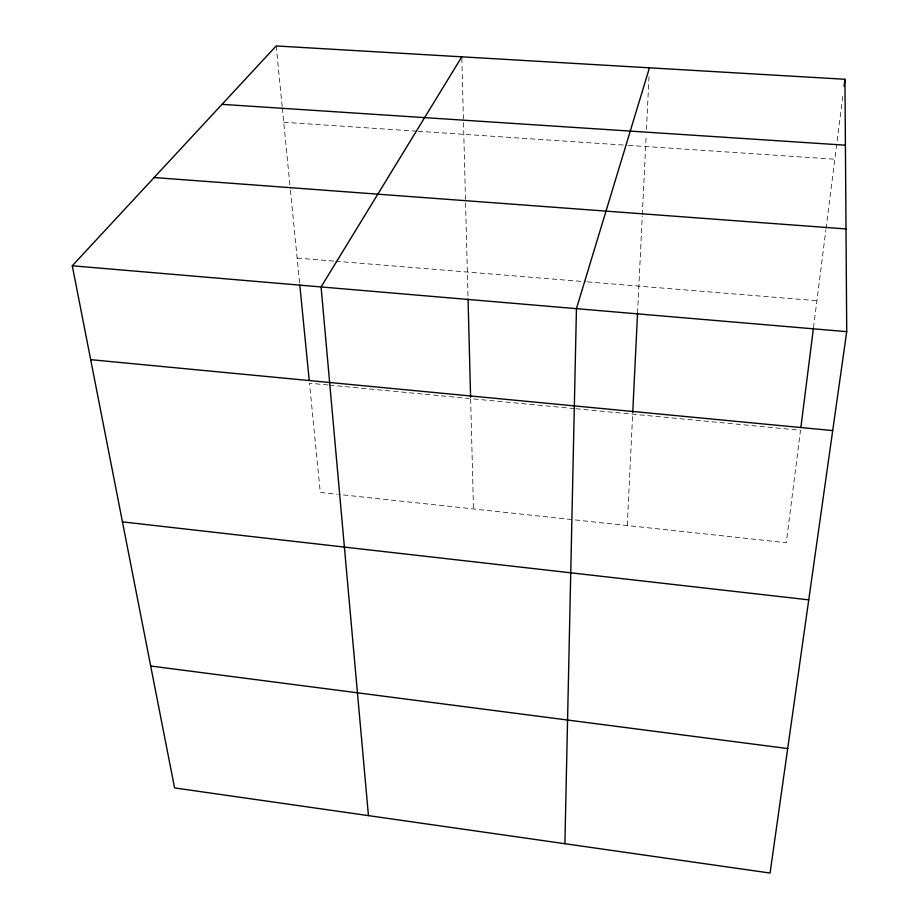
<?xml version="1.0" encoding="UTF-8"?>
<svg xmlns="http://www.w3.org/2000/svg" width="919" height="919" viewBox="0 0 919 919"><rect width="100%" height="100%" fill="white"/><g stroke="black" fill="none" stroke-linecap="round" stroke-linejoin="round"><path stroke-width="0.69" stroke-dasharray="4.59 3.45" d="M627.252 525.542L632.651 414.182M637.556 313.161L642.243 216.321M642.312 214.897L646.183 135.082M646.459 129.361L649.101 74.979M813.487 327.784L825.871 229.98M826.055 228.555L843.183 93.301M283.73 122.261L416.64 131.176M418.065 131.268L627.022 145.282M628.447 145.374L834.831 159.217M297.136 258.078L334.332 261.134M335.757 261.249L585.989 281.777M587.413 281.903L816.911 300.731M328.037 384.981L309.496 383.2L320.283 492.423L337.307 494.261M329.462 385.118L469.207 398.513M574.386 408.599L470.631 398.651L473.492 508.954M575.811 408.725L800.506 430.276L786.273 542.692L338.72 494.422M276.182 45.95L282.19 106.719M282.328 108.132L290.289 188.751M290.427 190.164L299.663 283.672M461.832 58.265L468.024 297.653"/><path stroke-width="1.38" d="M564.898 843.711L576.443 308.669L649.446 67.822M632.72 412.757L637.556 313.161M800.874 427.427L813.304 329.209M844.067 86.294L844.952 79.275L276.182 45.95L72.279 265.786L174.576 787.905L770.065 873.05L846.721 331.656L844.952 79.275M461.797 56.829L321.076 286.946L368.45 815.624M222.019 104.352L845.411 145.191M154.128 177.551L845.997 228.946M72.279 265.786L846.721 331.656M90.671 359.662L832.706 430.586M122.457 521.866L808.743 599.854M150.693 666.011L787.698 748.56M299.812 285.097L309.221 380.351M468.058 299.077L470.597 397.226"/></g></svg>
